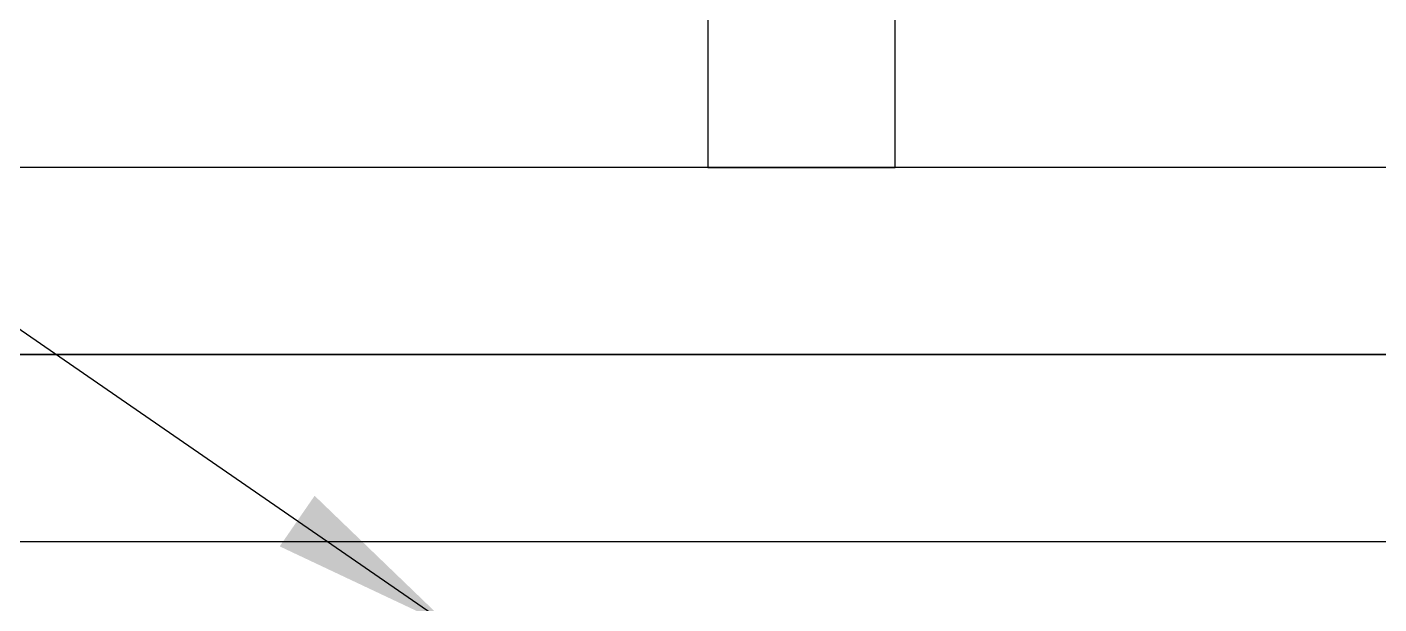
# Paper-space layout 'M&T INST' of a CAD drawing. Header units: inches. Extents: x 0.2 to 34.4, y 0.5 to 23.
# Drawn here: x 15.455 to 16.584, y 14.869 to 15.351 of the extents above; entities that cross this region are included whole.
import ezdxf

# ---------------------------------------------------------------- set-up
doc = ezdxf.new("R2010")
doc.units = ezdxf.units.IN
doc.header["$MEASUREMENT"] = 0
doc.layers.add('D_FRAMING', color=84, linetype='Continuous')
doc.layers.add('Title Block', color=7, linetype='Continuous')
doc.styles.get("Standard").update_dxf_attribs({"font": 'arial.ttf'})
doc.dimstyles.get("Standard").update_dxf_attribs({"dimtxt": 4, "dimasz": 6, "dimexe": 0.18, "dimexo": 0.0625, "dimgap": 0.09, "dimtad": 0, "dimtih": 1, "dimtoh": 1, "dimdec": 4, "dimzin": 0, "dimdsep": 46, "dimlunit": 4, "dimtxsty": 'Standard', "dimcen": 0.09, "dimadec": 0, "dimazin": 0, "dimtfac": 1, "dimtdec": 4, "dimtofl": 0, "dimtmove": 0, "dimatfit": 3, "dimfxl": 1, "dimtolj": 1, "dimtzin": 0, "dimarcsym": 0})

# ---------------------------------------------------------------- blocks, each defined once
blk = doc.blocks.new('SINGLE MANIFOLD')
at = {"layer": 'D_FRAMING', "ltscale": 12}
for p, q in [((-3.66254, -1.59752), (-3.66254, -2.20706)), ((-3.53754, -2.20706), (-3.53754, -1.59752)), ((-3.66254, -2.20706), (-3.53754, -2.20706))]:
    blk.add_line(p, q, dxfattribs=at)
for points in [[(-4.87087, -2.20706), (-4.87087, -2.33206), (-2.3292, -2.33206), (-2.3292, -2.20706)], [(-4.87087, -2.33206), (-4.87087, -2.45706), (-2.3292, -2.45706), (-2.3292, -2.33206)]]:
    blk.add_lwpolyline(points, close=True, dxfattribs=at)
at = {"layer": 'Title Block'}
for points in [[(-3.83421, -2.51445), (-5.84522, -1.12721)], [(-3.83144, -2.7405), (-5.56788, -1.80663)]]:
    blk.add_leader(points, dimstyle='Standard', override={"dimasz": 0.125}, dxfattribs=at)

psp = doc.layouts.new('M&T INST')

# ---------------------------------------------------------------- block references
at = {"layer": 'Title Block', "xscale": 1.25, "yscale": 1.25, "zscale": 1.25}
psp.add_blockref('SINGLE MANIFOLD', (20.6017, 17.9924), dxfattribs=at)

doc.saveas('drawing.dxf')
